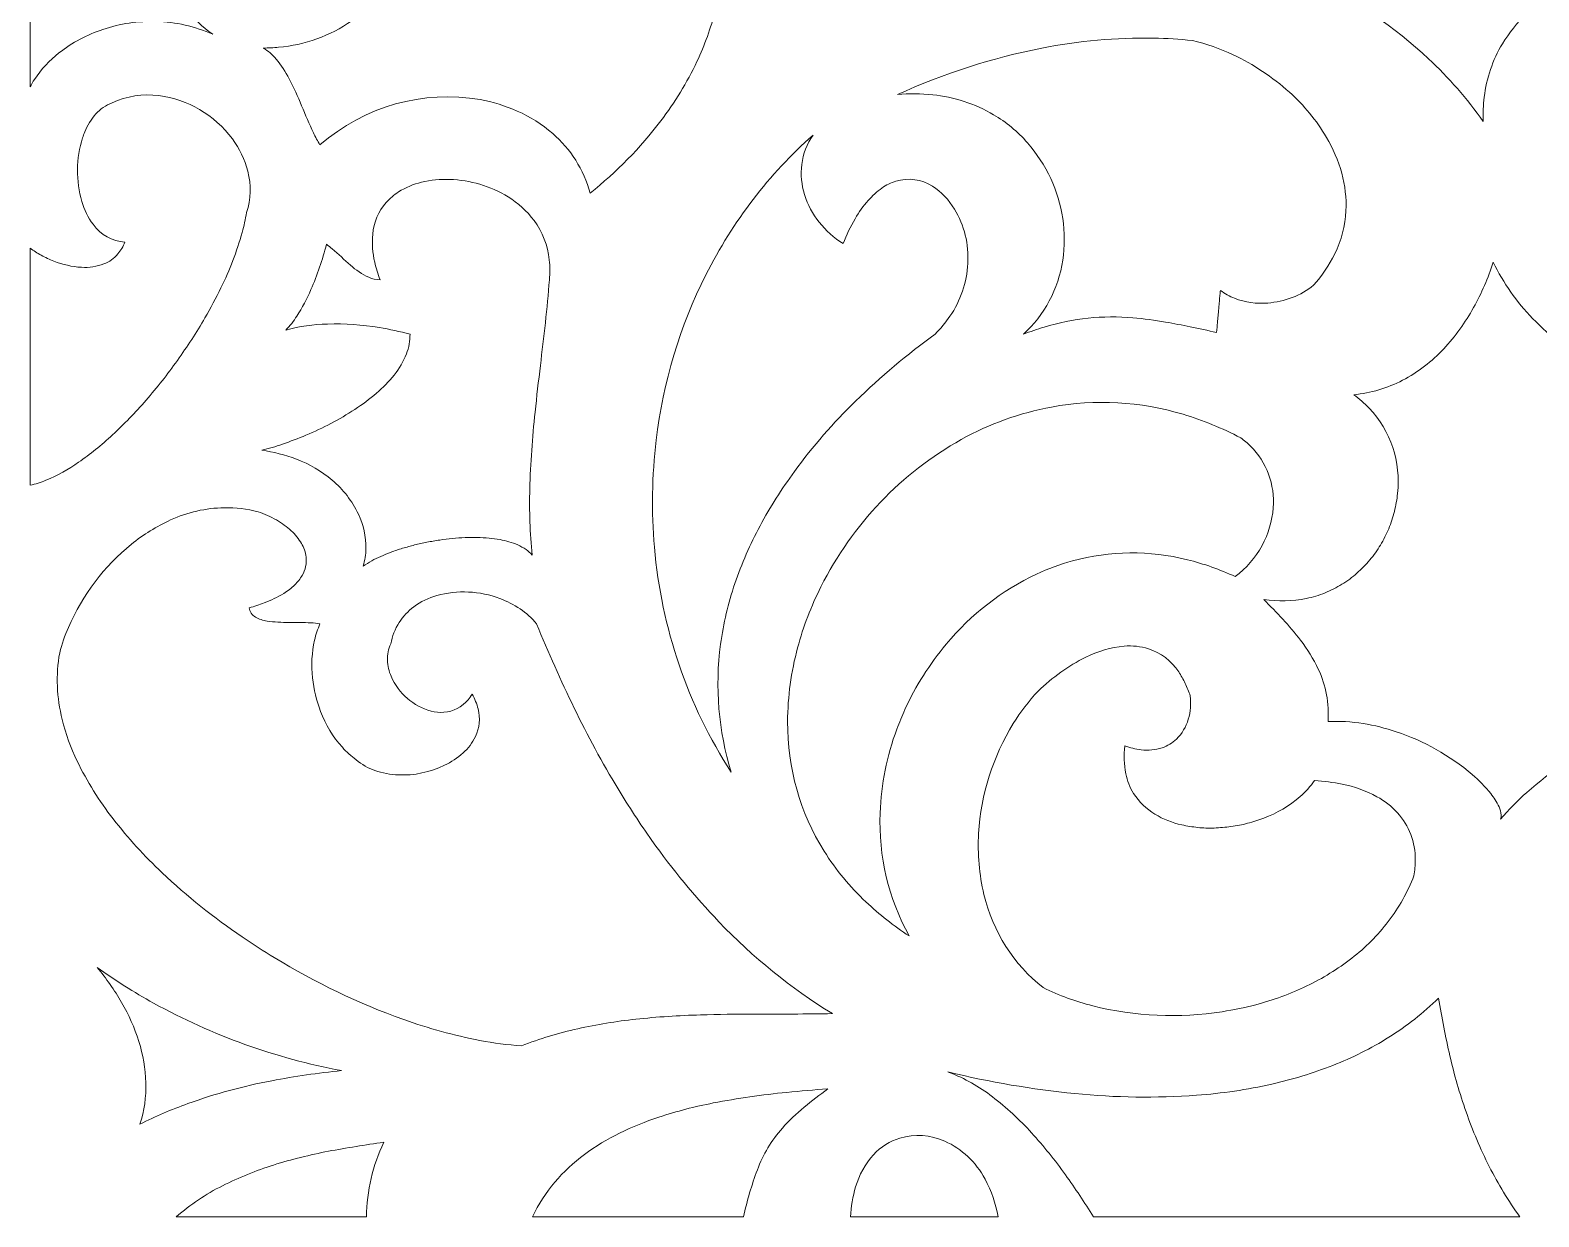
# Model space of a CAD drawing. Header units: millimetres. Extents: x -1200 to 1200, y -590 to 590.
# Drawn here: x -1200 to -485, y -590 to -28 of the extents above; entities that cross this region are included whole.
import ezdxf

# ---------------------------------------------------------------- set-up
doc = ezdxf.new("R2010")
doc.units = ezdxf.units.MM
doc.header["$MEASUREMENT"] = 0
doc.layers.add('Layer 1', color=7, linetype='Continuous')

msp = doc.modelspace()

# ---------------------------------------------------------------- linework, layer by layer
at = {"layer": 'Layer 1', "color": 250, "lineweight": 20}
for points, knots in [([(-1165.5601, -27.6022), (-1173.0374, -30.0983), (-1180.0798, -33.8652), (-1186.4046, -38.7525), (-1190.9143, -42.2379), (-1194.8399, -46.4953), (-1198.0154, -51.3462), (-1198.7527, -52.4731), (-1199.432, -53.641), (-1200.05, -54.8448), (-1200.05, -54.8448), (-1200.05, -16.7783), (-1200.05, -16.7783), (-1193.3084, -9.9738), (-1187.955, -1.7873), (-1184.3227, 7.274), (-1182.5306, 11.7447), (-1181.1211, 16.3761), (-1180.1119, 21.1113), (-1177.7636, 32.1309), (-1177.9191, 43.5843), (-1180.5676, 54.5281), (-1183.6431, 67.2326), (-1190.4655, 78.5905), (-1200.05, 86.9533), (-1200.05, 86.9533), (-1200.05, 150.7162), (-1200.05, 150.7162), (-1194.8068, 151.5954), (-1189.5041, 152.0127), (-1184.1951, 151.9644), (-1174.6345, 151.8774), (-1165.1154, 150.665), (-1155.8104, 148.3497), (-1140.4759, 144.5342), (-1125.7471, 138.4117), (-1112.0704, 130.1686), (-1109.1935, 129.2044), (-1106.4126, 127.949), (-1103.7654, 126.4199), (-1101.1224, 124.8929), (-1098.5672, 123.2031), (-1096.113, 121.3592), (-1095.1155, 120.6095), (-1094.1387, 119.8297), (-1093.184, 119.0205), (-1086.0719, 112.9921), (-1079.7477, 106.0033), (-1074.3708, 98.232), (-1072.2604, 95.181), (-1070.2567, 92.0499), (-1068.3633, 88.8445), (-1064.6641, 82.5802), (-1061.5909, 75.9308), (-1059.1914, 68.9998), (-1058.0617, 65.7358), (-1057.1146, 62.4055), (-1056.3543, 59.025), (-1055.2131, 53.9497), (-1054.6804, 48.745), (-1054.7684, 43.5301), (-1054.8357, 39.5245), (-1055.5232, 35.5588), (-1056.8039, 31.7869), (-1058.627, 26.4164), (-1061.8945, 21.7248), (-1066.2089, 18.2795), (-1068.8435, 16.1757), (-1071.7662, 14.508), (-1074.8781, 13.3327), (-1077.9784, 12.1618), (-1081.1743, 11.2957), (-1084.4261, 10.745), (-1087.2158, 11.7741), (-1089.8708, 13.1684), (-1092.3303, 14.8955), (-1096.7591, 18.0061), (-1100.6952, 21.8297), (-1103.997, 26.2283), (-1107.2866, 30.6113), (-1110.1443, 35.3343), (-1112.5274, 40.326), (-1116.2092, 37.9128), (-1119.5477, 34.9594), (-1122.4402, 31.5558), (-1128.5693, 24.3436), (-1132.0765, 15.0701), (-1132.3308, 5.3934), (-1132.5404, -2.5748), (-1130.37, -10.4161), (-1126.1253, -17.0145), (-1122.8053, -22.1761), (-1118.5215, -26.5736), (-1113.5373, -29.9356), (-1122.0298, -26.1646), (-1131.1197, -24.0983), (-1140.3324, -23.8459), (-1148.8805, -23.6116), (-1157.4085, -24.881), (-1165.5601, -27.6022)], [0, 0, 0, 0, 0.03030303, 0.03030303, 0.03030303, 0.06060606, 0.06060606, 0.06060606, 0.09090909, 0.09090909, 0.09090909, 0.12121212, 0.12121212, 0.12121212, 0.15151515, 0.15151515, 0.15151515, 0.18181818, 0.18181818, 0.18181818, 0.21212121, 0.21212121, 0.21212121, 0.24242424, 0.24242424, 0.24242424, 0.27272727, 0.27272727, 0.27272727, 0.3030303, 0.3030303, 0.3030303, 0.33333333, 0.33333333, 0.33333333, 0.36363636, 0.36363636, 0.36363636, 0.39393939, 0.39393939, 0.39393939, 0.42424242, 0.42424242, 0.42424242, 0.45454545, 0.45454545, 0.45454545, 0.48484848, 0.48484848, 0.48484848, 0.51515152, 0.51515152, 0.51515152, 0.54545455, 0.54545455, 0.54545455, 0.57575758, 0.57575758, 0.57575758, 0.60606061, 0.60606061, 0.60606061, 0.63636364, 0.63636364, 0.63636364, 0.66666667, 0.66666667, 0.66666667, 0.6969697, 0.6969697, 0.6969697, 0.72727273, 0.72727273, 0.72727273, 0.75757576, 0.75757576, 0.75757576, 0.78787879, 0.78787879, 0.78787879, 0.81818182, 0.81818182, 0.81818182, 0.84848485, 0.84848485, 0.84848485, 0.87878788, 0.87878788, 0.87878788, 0.90909091, 0.90909091, 0.90909091, 0.93939394, 0.93939394, 0.93939394, 0.96969697, 0.96969697, 0.96969697, 1, 1, 1, 1]), ([(-642.3879, 13.8121), (-660.0002, 17.9486), (-678.0092, 19.9405), (-696.053, 19.7469), (-687.3444, 27.0443), (-678.824, 34.5881), (-670.5016, 42.3694), (-656.7393, 55.2361), (-643.6491, 68.8819), (-631.291, 83.2438), (-621.5565, 94.5562), (-612.4112, 106.4182), (-603.8972, 118.775), (-600.5728, 125.4833), (-594.6701, 130.3517), (-587.6924, 132.1468), (-583.6385, 133.1891), (-579.4454, 133.4838), (-575.2961, 133.0184), (-570.8936, 132.5246), (-566.5772, 131.3971), (-562.4655, 129.6673), (-558.3501, 127.936), (-554.5052, 125.5661), (-551.0557, 122.6354), (-548.6697, 120.6083), (-546.5981, 118.2036), (-544.9133, 115.5059), (-543.6812, 113.5332), (-542.8946, 111.2903), (-542.6127, 108.9476), (-542.2407, 105.8551), (-543.0293, 102.7343), (-544.8101, 100.245), (-546.4489, 97.9548), (-548.4858, 96.0148), (-550.8132, 94.5269), (-552.8567, 93.2204), (-554.9965, 92.0894), (-557.2122, 91.1443), (-548.3002, 87.7624), (-538.7659, 86.5812), (-529.3526, 87.6945), (-528.1495, 87.8367), (-526.9522, 88.0304), (-525.7642, 88.2751), (-522.2512, 88.9984), (-518.8334, 90.167), (-515.5866, 91.7548), (-509.5705, 94.6974), (-504.7277, 99.7828), (-501.9174, 106.1128), (-499.8091, 100.1284), (-497.4206, 94.2571), (-494.7609, 88.5218), (-492.1782, 82.9534), (-489.2882, 77.5485), (-486.1061, 72.3361), (-481.9061, 65.4568), (-477.1281, 58.987), (-471.8312, 53.0069), (-465.6991, 46.0838), (-458.7074, 40.0615), (-451.0484, 35.1063), (-442.0077, 29.2572), (-432.0489, 25.1464), (-421.6428, 22.9696), (-415.2192, 21.6259), (-408.685, 20.9477), (-402.1362, 20.9451), (-411.6648, 18.579), (-421.123, 15.9056), (-430.4961, 12.929), (-440.4743, 9.7604), (-450.2385, 5.883), (-459.7194, 1.3242), (-465.6139, -1.51), (-471.3197, -4.7628), (-476.7964, -8.4109), (-481.9946, -11.8735), (-486.8807, -15.8325), (-491.3917, -20.2369), (-495.7047, -24.4487), (-499.4894, -29.226), (-502.6509, -34.4503), (-507.2763, -42.094), (-510.2269, -50.732), (-511.2837, -59.7284), (-511.7315, -63.5404), (-511.8866, -67.385), (-511.7471, -71.2234), (-519.3973, -60.4084), (-528.0875, -50.4515), (-537.6771, -41.5154), (-553.9049, -26.3938), (-572.1384, -13.8349), (-591.7961, -4.2412), (-607.9974, 3.6655), (-624.9606, 9.719), (-642.3879, 13.8121)], [0, 0, 0, 0, 0.03030303, 0.03030303, 0.03030303, 0.06060606, 0.06060606, 0.06060606, 0.09090909, 0.09090909, 0.09090909, 0.12121212, 0.12121212, 0.12121212, 0.15151515, 0.15151515, 0.15151515, 0.18181818, 0.18181818, 0.18181818, 0.21212121, 0.21212121, 0.21212121, 0.24242424, 0.24242424, 0.24242424, 0.27272727, 0.27272727, 0.27272727, 0.3030303, 0.3030303, 0.3030303, 0.33333333, 0.33333333, 0.33333333, 0.36363636, 0.36363636, 0.36363636, 0.39393939, 0.39393939, 0.39393939, 0.42424242, 0.42424242, 0.42424242, 0.45454545, 0.45454545, 0.45454545, 0.48484848, 0.48484848, 0.48484848, 0.51515152, 0.51515152, 0.51515152, 0.54545455, 0.54545455, 0.54545455, 0.57575758, 0.57575758, 0.57575758, 0.60606061, 0.60606061, 0.60606061, 0.63636364, 0.63636364, 0.63636364, 0.66666667, 0.66666667, 0.66666667, 0.6969697, 0.6969697, 0.6969697, 0.72727273, 0.72727273, 0.72727273, 0.75757576, 0.75757576, 0.75757576, 0.78787879, 0.78787879, 0.78787879, 0.81818182, 0.81818182, 0.81818182, 0.84848485, 0.84848485, 0.84848485, 0.87878788, 0.87878788, 0.87878788, 0.90909091, 0.90909091, 0.90909091, 0.93939394, 0.93939394, 0.93939394, 0.96969697, 0.96969697, 0.96969697, 1, 1, 1, 1]), ([(-986.9216, -60.8865), (-1013.9439, -56.1545), (-1041.6129, -63.9556), (-1062.7677, -82.2903), (-1063.9013, -80.4799), (-1064.9274, -78.5976), (-1065.8404, -76.6538), (-1067.8329, -72.413), (-1069.7044, -68.1105), (-1071.4525, -63.7517), (-1073.2018, -59.3911), (-1075.169, -55.1306), (-1077.3459, -50.9894), (-1079.0857, -47.6794), (-1081.1472, -44.568), (-1083.4967, -41.7065), (-1085.2428, -39.5794), (-1087.3345, -37.7956), (-1089.6732, -36.4397), (-1087.2325, -36.4255), (-1084.7932, -36.312), (-1082.3609, -36.0994), (-1070.0041, -35.0186), (-1058.0919, -30.7088), (-1047.7133, -23.5609), (-1044.8269, -21.573), (-1042.0612, -19.3966), (-1039.4328, -17.0448), (-1035.364, -13.4044), (-1031.5581, -9.4484), (-1028.0483, -5.2111), (-1024.5416, -0.9775), (-1021.2178, 3.4212), (-1018.0875, 7.9708), (-1012.0206, 5.7935), (-1005.7577, 4.273), (-999.3981, 3.4335), (-996.0105, 2.9863), (-992.6034, 2.7195), (-989.1903, 2.634), (-983.3043, 2.4867), (-977.4263, 3.2126), (-971.7323, 4.7902), (-968.1128, 5.7931), (-964.679, 7.4339), (-961.5784, 9.6424), (-956.4463, 13.3153), (-952.7178, 18.7945), (-951.0665, 25.0955), (-956.8627, 24.5793), (-962.6858, 25.6167), (-967.9991, 28.111), (-975.0055, 31.3994), (-980.6345, 37.2548), (-983.8486, 44.5922), (-987.2752, 52.4129), (-986.7837, 61.5081), (-982.5432, 68.8726), (-980.7494, 72.1926), (-978.4899, 75.2073), (-975.8408, 77.8162), (-971.5286, 82.0627), (-966.4207, 85.3073), (-960.8434, 87.3438), (-955.9409, 89.1338), (-950.8398, 90.2452), (-945.6656, 90.651), (-934.5484, 91.5235), (-923.4141, 89.3099), (-913.3619, 84.2319), (-909.7658, 82.4151), (-906.3994, 80.1339), (-903.3387, 77.44), (-897.579, 71.8805), (-892.3881, 65.7025), (-887.8489, 59.0047), (-877.0893, 43.1307), (-871.6031, 23.9731), (-872.2263, 4.4781), (-872.476, -3.3095), (-873.5678, -11.04), (-875.4811, -18.5669), (-877.6093, -26.9379), (-880.5363, -35.0588), (-884.2183, -42.8082), (-888.9603, -52.7887), (-894.6864, -62.2129), (-901.3036, -70.9287), (-911.0567, -83.7754), (-922.3177, -95.2607), (-934.8203, -105.1152), (-937.8676, -94.044), (-944.0499, -84.209), (-952.5382, -76.9358), (-957.6242, -72.5773), (-963.2686, -68.9933), (-969.3022, -66.2919), (-974.9514, -63.7624), (-980.8667, -61.9475), (-986.9216, -60.8865)], [0, 0, 0, 0, 0.03030303, 0.03030303, 0.03030303, 0.06060606, 0.06060606, 0.06060606, 0.09090909, 0.09090909, 0.09090909, 0.12121212, 0.12121212, 0.12121212, 0.15151515, 0.15151515, 0.15151515, 0.18181818, 0.18181818, 0.18181818, 0.21212121, 0.21212121, 0.21212121, 0.24242424, 0.24242424, 0.24242424, 0.27272727, 0.27272727, 0.27272727, 0.3030303, 0.3030303, 0.3030303, 0.33333333, 0.33333333, 0.33333333, 0.36363636, 0.36363636, 0.36363636, 0.39393939, 0.39393939, 0.39393939, 0.42424242, 0.42424242, 0.42424242, 0.45454545, 0.45454545, 0.45454545, 0.48484848, 0.48484848, 0.48484848, 0.51515152, 0.51515152, 0.51515152, 0.54545455, 0.54545455, 0.54545455, 0.57575758, 0.57575758, 0.57575758, 0.60606061, 0.60606061, 0.60606061, 0.63636364, 0.63636364, 0.63636364, 0.66666667, 0.66666667, 0.66666667, 0.6969697, 0.6969697, 0.6969697, 0.72727273, 0.72727273, 0.72727273, 0.75757576, 0.75757576, 0.75757576, 0.78787879, 0.78787879, 0.78787879, 0.81818182, 0.81818182, 0.81818182, 0.84848485, 0.84848485, 0.84848485, 0.87878788, 0.87878788, 0.87878788, 0.90909091, 0.90909091, 0.90909091, 0.93939394, 0.93939394, 0.93939394, 0.96969697, 0.96969697, 0.96969697, 1, 1, 1, 1]), ([(-585.9971, -78.7432), (-582.8565, -84.0267), (-580.4255, -89.7412), (-578.7714, -95.7268), (-577.1751, -101.5025), (-576.5039, -107.516), (-576.7843, -113.5242), (-577.1163, -120.6331), (-578.9094, -127.5782), (-582.0401, -133.8854), (-584.7305, -139.305), (-588.1057, -144.3135), (-592.0743, -148.777), (-595.1334, -151.2711), (-598.55, -153.2338), (-602.1969, -154.5926), (-605.9495, -155.9907), (-609.857, -156.8717), (-613.824, -157.2141), (-619.1437, -157.6737), (-624.4925, -156.9121), (-629.5061, -154.9826), (-631.9056, -154.0591), (-634.1795, -152.8093), (-636.2714, -151.2643), (-636.2714, -151.2643), (-636.2991, -151.575), (-636.2991, -151.575), (-636.2991, -151.575), (-636.3267, -151.8858), (-636.3267, -151.8858), (-636.3267, -151.8858), (-636.382, -152.5071), (-636.382, -152.5071), (-636.382, -152.5071), (-636.4925, -153.75), (-636.4925, -153.75), (-636.4925, -153.75), (-636.6031, -154.9926), (-636.6031, -154.9926), (-636.6031, -154.9926), (-636.6589, -155.614), (-636.6589, -155.614), (-636.6589, -155.614), (-636.7137, -156.2354), (-636.7137, -156.2354), (-636.7137, -156.2354), (-636.8236, -157.4781), (-636.8236, -157.4781), (-636.8236, -157.4781), (-636.8796, -158.0994), (-636.8796, -158.0994), (-636.8796, -158.0994), (-636.9343, -158.7208), (-636.9343, -158.7208), (-636.9343, -158.7208), (-637.0443, -159.9634), (-637.0443, -159.9634), (-637.0443, -159.9634), (-637.0581, -160.1186), (-637.0581, -160.1186), (-637.0581, -160.1186), (-637.0652, -160.1962), (-637.0652, -160.1962), (-637.0652, -160.1962), (-637.0821, -160.3905), (-637.0821, -160.3905), (-637.0821, -160.3905), (-637.0996, -160.5846), (-637.0996, -160.5846), (-637.0996, -160.5846), (-637.1134, -160.74), (-637.1134, -160.74), (-637.1134, -160.74), (-637.1271, -160.8952), (-637.1271, -160.8952), (-637.1271, -160.8952), (-637.141, -161.0504), (-637.141, -161.0504), (-637.141, -161.0504), (-637.1549, -161.2059), (-637.1549, -161.2059), (-637.1549, -161.2059), (-637.5965, -166.1752), (-637.5965, -166.1752), (-637.5965, -166.1752), (-637.6518, -166.7962), (-637.6518, -166.7962), (-637.6518, -166.7962), (-637.7071, -167.4172), (-637.7071, -167.4172), (-637.7071, -167.4172), (-637.8176, -168.6593), (-637.8176, -168.6593), (-637.8176, -168.6593), (-638.0394, -171.1428), (-638.0394, -171.1428), (-642.202, -170.2344), (-646.3682, -169.3445), (-650.538, -168.4733), (-654.4123, -167.6638), (-658.2998, -166.9243), (-662.1984, -166.2554), (-667.3402, -165.3733), (-672.5124, -164.6971), (-677.703, -164.2285), (-691.8379, -162.9528), (-706.08, -164.4298), (-719.7071, -168.5865), (-723.0341, -169.6011), (-726.3287, -170.7311), (-729.5851, -171.9741), (-719.6226, -163.0022), (-712.9963, -150.5917), (-710.8977, -136.9617), (-708.9811, -123.7467), (-710.9716, -110.2224), (-716.6008, -98.2416), (-719.5008, -92.0683), (-723.2263, -86.3629), (-727.662, -81.3029), (-732.3048, -76.0063), (-737.7179, -71.5188), (-743.6966, -68.0111), (-752.5876, -62.7945), (-762.4114, -59.5723), (-772.5418, -58.5515), (-778.076, -57.9937), (-783.6476, -57.9655), (-789.1867, -58.4675), (-767.2658, -48.5109), (-744.3712, -41.143), (-720.9114, -36.4941), (-703.408, -33.0255), (-685.6191, -31.4354), (-667.8112, -31.7464), (-661.7094, -31.8531), (-655.6152, -32.2257), (-649.5428, -32.8633), (-642.9106, -34.4461), (-636.444, -36.7137), (-630.2341, -39.6333), (-620.5833, -44.1711), (-611.599, -50.1357), (-603.5482, -57.3489), (-596.6919, -63.492), (-590.7738, -70.7064), (-585.9971, -78.7432)], [0, 0, 0, 0, 0.02040816, 0.02040816, 0.02040816, 0.04081633, 0.04081633, 0.04081633, 0.06122449, 0.06122449, 0.06122449, 0.08163265, 0.08163265, 0.08163265, 0.10204082, 0.10204082, 0.10204082, 0.12244898, 0.12244898, 0.12244898, 0.14285714, 0.14285714, 0.14285714, 0.16326531, 0.16326531, 0.16326531, 0.18367347, 0.18367347, 0.18367347, 0.20408163, 0.20408163, 0.20408163, 0.2244898, 0.2244898, 0.2244898, 0.24489796, 0.24489796, 0.24489796, 0.26530612, 0.26530612, 0.26530612, 0.28571429, 0.28571429, 0.28571429, 0.30612245, 0.30612245, 0.30612245, 0.32653061, 0.32653061, 0.32653061, 0.34693878, 0.34693878, 0.34693878, 0.36734694, 0.36734694, 0.36734694, 0.3877551, 0.3877551, 0.3877551, 0.40816327, 0.40816327, 0.40816327, 0.42857143, 0.42857143, 0.42857143, 0.44897959, 0.44897959, 0.44897959, 0.46938776, 0.46938776, 0.46938776, 0.48979592, 0.48979592, 0.48979592, 0.51020408, 0.51020408, 0.51020408, 0.53061224, 0.53061224, 0.53061224, 0.55102041, 0.55102041, 0.55102041, 0.57142857, 0.57142857, 0.57142857, 0.59183673, 0.59183673, 0.59183673, 0.6122449, 0.6122449, 0.6122449, 0.63265306, 0.63265306, 0.63265306, 0.65306122, 0.65306122, 0.65306122, 0.67346939, 0.67346939, 0.67346939, 0.69387755, 0.69387755, 0.69387755, 0.71428571, 0.71428571, 0.71428571, 0.73469388, 0.73469388, 0.73469388, 0.75510204, 0.75510204, 0.75510204, 0.7755102, 0.7755102, 0.7755102, 0.79591837, 0.79591837, 0.79591837, 0.81632653, 0.81632653, 0.81632653, 0.83673469, 0.83673469, 0.83673469, 0.85714286, 0.85714286, 0.85714286, 0.87755102, 0.87755102, 0.87755102, 0.89795918, 0.89795918, 0.89795918, 0.91836735, 0.91836735, 0.91836735, 0.93877551, 0.93877551, 0.93877551, 0.95918367, 0.95918367, 0.95918367, 0.97959184, 0.97959184, 0.97959184, 1, 1, 1, 1]), ([(-1109.6888, -149.9931), (-1112.0924, -154.8108), (-1114.6216, -159.5576), (-1117.2739, -164.2284), (-1119.2474, -167.7041), (-1121.3328, -171.1077), (-1123.5268, -174.4334), (-1125.7458, -177.7974), (-1128.0117, -181.1265), (-1130.3237, -184.4201), (-1132.6378, -187.7166), (-1135.0538, -190.9319), (-1137.5682, -194.0614), (-1140.0562, -197.1576), (-1142.5882, -200.2142), (-1145.1635, -203.2303), (-1147.6844, -206.1827), (-1150.3023, -209.0407), (-1153.0135, -211.7996), (-1155.635, -214.4677), (-1158.3049, -217.0825), (-1161.0217, -219.6426), (-1163.6182, -222.0895), (-1166.3102, -224.4212), (-1169.0908, -226.632), (-1171.7128, -228.7169), (-1174.3917, -230.7206), (-1177.1248, -232.6408), (-1181.9784, -236.0512), (-1187.1623, -238.9063), (-1192.5901, -241.1592), (-1195.0097, -242.1633), (-1197.5049, -242.9507), (-1200.05, -243.5133), (-1200.05, -243.5133), (-1200.05, -131.2136), (-1200.05, -131.2136), (-1198.3992, -132.4691), (-1196.6604, -133.5917), (-1194.8493, -134.5715), (-1192.8952, -135.6283), (-1190.8834, -136.5632), (-1188.8252, -137.371), (-1184.6187, -139.0218), (-1180.2016, -140.0056), (-1175.7208, -140.2892), (-1172.1151, -140.5174), (-1168.5018, -139.9665), (-1165.1055, -138.6699), (-1162.5771, -137.7048), (-1160.3166, -136.0885), (-1158.532, -133.9689), (-1157.13, -132.3043), (-1155.9961, -130.4084), (-1155.1765, -128.3574), (-1161.1448, -128.0383), (-1166.6686, -124.956), (-1170.2764, -119.9366), (-1172.6114, -116.6877), (-1174.394, -113.0385), (-1175.5469, -109.1486), (-1178.4656, -99.3031), (-1178.3453, -88.7426), (-1175.2065, -78.9726), (-1174.9036, -78.0308), (-1174.5655, -77.1021), (-1174.193, -76.1884), (-1172.9131, -73.0532), (-1171.1331, -70.1731), (-1168.9291, -67.6717), (-1166.8183, -65.2759), (-1164.1894, -63.4554), (-1161.2652, -62.3632), (-1154.3117, -59.1878), (-1146.6877, -58.0113), (-1139.1618, -58.9501), (-1125.3981, -60.6661), (-1112.8529, -68.0598), (-1104.2558, -79.5132), (-1100.866, -84.0296), (-1098.3813, -89.2212), (-1096.9492, -94.778), (-1095.2868, -101.2283), (-1095.4963, -108.0515), (-1097.5493, -114.3759), (-1098.0825, -117.5436), (-1098.7782, -120.6782), (-1099.6335, -123.7666), (-1102.146, -132.8411), (-1105.5142, -141.6258), (-1109.6888, -149.9931)], [0, 0, 0, 0, 0.03333333, 0.03333333, 0.03333333, 0.06666667, 0.06666667, 0.06666667, 0.1, 0.1, 0.1, 0.13333333, 0.13333333, 0.13333333, 0.16666667, 0.16666667, 0.16666667, 0.2, 0.2, 0.2, 0.23333333, 0.23333333, 0.23333333, 0.26666667, 0.26666667, 0.26666667, 0.3, 0.3, 0.3, 0.33333333, 0.33333333, 0.33333333, 0.36666667, 0.36666667, 0.36666667, 0.4, 0.4, 0.4, 0.43333333, 0.43333333, 0.43333333, 0.46666667, 0.46666667, 0.46666667, 0.5, 0.5, 0.5, 0.53333333, 0.53333333, 0.53333333, 0.56666667, 0.56666667, 0.56666667, 0.6, 0.6, 0.6, 0.63333333, 0.63333333, 0.63333333, 0.66666667, 0.66666667, 0.66666667, 0.7, 0.7, 0.7, 0.73333333, 0.73333333, 0.73333333, 0.76666667, 0.76666667, 0.76666667, 0.8, 0.8, 0.8, 0.83333333, 0.83333333, 0.83333333, 0.86666667, 0.86666667, 0.86666667, 0.9, 0.9, 0.9, 0.93333333, 0.93333333, 0.93333333, 0.96666667, 0.96666667, 0.96666667, 1, 1, 1, 1]), ([(-809.0242, -203.6492), (-819.5647, -213.914), (-829.2757, -225.0824), (-838.0598, -237.0424), (-844.0513, -245.2003), (-849.4811, -253.7975), (-854.3095, -262.7708), (-859.0117, -271.5101), (-862.9981, -280.654), (-866.2266, -290.1065), (-869.4039, -299.4083), (-871.6766, -309.0241), (-873.01, -318.8095), (-875.748, -339.1361), (-874.0249, -359.845), (-867.9685, -379.3585), (-888.5508, -347.754), (-901.0788, -311.0871), (-904.3469, -272.9135), (-905.7914, -256.0345), (-905.5123, -239.0372), (-903.5158, -222.2207), (-900.2605, -194.7983), (-892.2778, -168.2235), (-879.9685, -143.8196), (-867.2256, -118.555), (-849.9879, -96.0974), (-829.2074, -77.6799), (-832.0803, -81.7614), (-833.9214, -86.5425), (-834.5584, -91.5793), (-835.142, -96.3866), (-834.6845, -101.2688), (-833.2191, -105.8628), (-831.7018, -110.6208), (-829.3637, -115.0411), (-826.3206, -118.9032), (-823.128, -122.9551), (-819.2969, -126.3951), (-814.9936, -129.0737), (-813.3624, -125.0104), (-811.4582, -121.0741), (-809.296, -117.2961), (-807.516, -114.1852), (-805.4382, -111.2737), (-803.0965, -108.6079), (-801.1531, -106.3954), (-798.9679, -104.4322), (-796.5872, -102.7601), (-794.5479, -101.3274), (-792.3129, -100.2292), (-789.9604, -99.5036), (-784.1185, -97.7009), (-777.8209, -98.5838), (-772.6274, -101.9297), (-768.4196, -104.6413), (-764.854, -108.3313), (-762.2045, -112.7147), (-757.575, -120.3735), (-755.3628, -129.3841), (-755.8838, -138.4475), (-756.4021, -147.4677), (-759.3409, -156.1523), (-764.3537, -163.4851), (-766.4239, -166.5132), (-768.7594, -169.3304), (-771.3288, -171.8991), (-784.5987, -181.5199), (-797.1952, -192.1296), (-809.0242, -203.6492)], [0, 0, 0, 0, 0.04347826, 0.04347826, 0.04347826, 0.08695652, 0.08695652, 0.08695652, 0.13043478, 0.13043478, 0.13043478, 0.17391304, 0.17391304, 0.17391304, 0.2173913, 0.2173913, 0.2173913, 0.26086957, 0.26086957, 0.26086957, 0.30434783, 0.30434783, 0.30434783, 0.34782609, 0.34782609, 0.34782609, 0.39130435, 0.39130435, 0.39130435, 0.43478261, 0.43478261, 0.43478261, 0.47826087, 0.47826087, 0.47826087, 0.52173913, 0.52173913, 0.52173913, 0.56521739, 0.56521739, 0.56521739, 0.60869565, 0.60869565, 0.60869565, 0.65217391, 0.65217391, 0.65217391, 0.69565217, 0.69565217, 0.69565217, 0.73913043, 0.73913043, 0.73913043, 0.7826087, 0.7826087, 0.7826087, 0.82608696, 0.82608696, 0.82608696, 0.86956522, 0.86956522, 0.86956522, 0.91304348, 0.91304348, 0.91304348, 0.95652174, 0.95652174, 0.95652174, 1, 1, 1, 1]), ([(-958.3699, -186.7854), (-959.2502, -194.1536), (-960.0885, -201.5273), (-960.8847, -208.9059), (-962.1862, -220.9659), (-963.0201, -233.0777), (-963.3842, -245.2094), (-963.6985, -255.6823), (-963.3141, -266.1669), (-962.2335, -276.5831), (-963.0972, -275.5714), (-964.086, -274.6859), (-965.1728, -273.9512), (-967.6657, -272.2658), (-970.4033, -271.0197), (-973.2768, -270.2628), (-974.6673, -269.8966), (-976.0668, -269.5696), (-977.4739, -269.2824), (-979.1888, -268.9322), (-980.9229, -268.6936), (-982.6656, -268.568), (-984.5146, -268.4347), (-986.3652, -268.3291), (-988.217, -268.2514), (-990.1549, -268.1698), (-992.0955, -268.189), (-994.0316, -268.3089), (-996.0262, -268.4325), (-998.0202, -268.5687), (-1000.0133, -268.7176), (-1002.0398, -268.8691), (-1004.0592, -269.1148), (-1006.0652, -269.454), (-1008.0748, -269.7937), (-1010.0834, -270.1407), (-1012.0908, -270.4948), (-1014.0758, -270.8448), (-1016.0455, -271.2859), (-1017.9941, -271.8167), (-1019.8912, -272.3333), (-1021.786, -272.8598), (-1023.6783, -273.396), (-1025.494, -273.9107), (-1027.2856, -274.5161), (-1029.0469, -275.2099), (-1030.7068, -275.864), (-1032.3591, -276.5391), (-1034.0037, -277.235), (-1036.9082, -278.4641), (-1039.6869, -280.0022), (-1042.2954, -281.825), (-1041.4935, -279.1365), (-1041.065, -276.339), (-1041.0241, -273.5213), (-1040.9431, -267.865), (-1042.1623, -262.2696), (-1044.5775, -257.2176), (-1047.5666, -250.9659), (-1051.7991, -245.4629), (-1056.9853, -241.0878), (-1062.062, -236.8045), (-1067.7815, -233.4395), (-1073.9059, -231.1334), (-1079.2329, -229.1274), (-1084.7481, -227.7225), (-1090.3565, -226.9435), (-1087.0523, -226.1406), (-1083.7841, -225.1803), (-1080.5626, -224.0655), (-1076.8009, -222.7636), (-1073.0771, -221.3422), (-1069.3971, -219.803), (-1061.3707, -216.4463), (-1053.6332, -212.3652), (-1046.2732, -207.6065), (-1042.6832, -205.2854), (-1039.2431, -202.7151), (-1035.9768, -199.9132), (-1032.9539, -197.3202), (-1030.1602, -194.4427), (-1027.6313, -191.3173), (-1025.2015, -188.314), (-1023.2374, -184.9237), (-1021.8132, -181.2739), (-1020.6535, -178.3019), (-1020.0767, -175.1122), (-1020.1181, -171.8991), (-1024.9227, -170.6872), (-1029.7706, -169.6725), (-1034.65, -168.8578), (-1042.7676, -167.5023), (-1050.987, -166.932), (-1059.2032, -167.1544), (-1065.8852, -167.3352), (-1072.5296, -168.2877), (-1079.0145, -169.9946), (-1077.0103, -168.0158), (-1075.2312, -165.7974), (-1073.7134, -163.3854), (-1071.2044, -159.3975), (-1068.9819, -155.2168), (-1067.0652, -150.8795), (-1064.0086, -143.9616), (-1061.5503, -136.766), (-1059.7213, -129.3826), (-1058.7586, -130.0792), (-1057.8272, -130.8222), (-1056.9298, -131.6091), (-1054.0595, -134.1266), (-1051.2096, -136.6697), (-1048.3804, -139.2383), (-1045.7673, -141.611), (-1042.8321, -143.5607), (-1039.6731, -145.0211), (-1037.99, -145.7991), (-1036.1716, -146.2016), (-1034.3335, -146.2027), (-1035.3426, -143.4981), (-1036.1791, -140.7258), (-1036.8372, -137.9038), (-1037.85, -133.5605), (-1038.1646, -129.0706), (-1037.7687, -124.6178), (-1037.2718, -119.0277), (-1035.0422, -113.7692), (-1031.4234, -109.6477), (-1029.6882, -107.6715), (-1027.6979, -105.9635), (-1025.5099, -104.5731), (-1022.1593, -102.4436), (-1018.5052, -100.8987), (-1014.6866, -99.9969), (-1010.2817, -98.9564), (-1005.7708, -98.5061), (-1001.2588, -98.6561), (-991.5671, -98.9782), (-982.1045, -101.8087), (-973.6971, -106.8983), (-968.9449, -109.7754), (-964.7663, -113.5912), (-961.3877, -118.1382), (-957.3815, -123.5295), (-954.8753, -129.983), (-954.1436, -136.7864), (-953.8079, -139.9148), (-953.7977, -143.0719), (-954.1134, -146.2027), (-954.6278, -152.987), (-955.2642, -159.7603), (-956.0223, -166.5192), (-956.7808, -173.2777), (-957.5634, -180.0331), (-958.3699, -186.7854)], [0, 0, 0, 0, 0.01960784, 0.01960784, 0.01960784, 0.03921569, 0.03921569, 0.03921569, 0.05882353, 0.05882353, 0.05882353, 0.07843137, 0.07843137, 0.07843137, 0.09803922, 0.09803922, 0.09803922, 0.11764706, 0.11764706, 0.11764706, 0.1372549, 0.1372549, 0.1372549, 0.15686275, 0.15686275, 0.15686275, 0.17647059, 0.17647059, 0.17647059, 0.19607843, 0.19607843, 0.19607843, 0.21568627, 0.21568627, 0.21568627, 0.23529412, 0.23529412, 0.23529412, 0.25490196, 0.25490196, 0.25490196, 0.2745098, 0.2745098, 0.2745098, 0.29411765, 0.29411765, 0.29411765, 0.31372549, 0.31372549, 0.31372549, 0.33333333, 0.33333333, 0.33333333, 0.35294118, 0.35294118, 0.35294118, 0.37254902, 0.37254902, 0.37254902, 0.39215686, 0.39215686, 0.39215686, 0.41176471, 0.41176471, 0.41176471, 0.43137255, 0.43137255, 0.43137255, 0.45098039, 0.45098039, 0.45098039, 0.47058824, 0.47058824, 0.47058824, 0.49019608, 0.49019608, 0.49019608, 0.50980392, 0.50980392, 0.50980392, 0.52941176, 0.52941176, 0.52941176, 0.54901961, 0.54901961, 0.54901961, 0.56862745, 0.56862745, 0.56862745, 0.58823529, 0.58823529, 0.58823529, 0.60784314, 0.60784314, 0.60784314, 0.62745098, 0.62745098, 0.62745098, 0.64705882, 0.64705882, 0.64705882, 0.66666667, 0.66666667, 0.66666667, 0.68627451, 0.68627451, 0.68627451, 0.70588235, 0.70588235, 0.70588235, 0.7254902, 0.7254902, 0.7254902, 0.74509804, 0.74509804, 0.74509804, 0.76470588, 0.76470588, 0.76470588, 0.78431373, 0.78431373, 0.78431373, 0.80392157, 0.80392157, 0.80392157, 0.82352941, 0.82352941, 0.82352941, 0.84313725, 0.84313725, 0.84313725, 0.8627451, 0.8627451, 0.8627451, 0.88235294, 0.88235294, 0.88235294, 0.90196078, 0.90196078, 0.90196078, 0.92156863, 0.92156863, 0.92156863, 0.94117647, 0.94117647, 0.94117647, 0.96078431, 0.96078431, 0.96078431, 0.98039216, 0.98039216, 0.98039216, 1, 1, 1, 1]), ([(-375.69, -351.5246), (-387.4469, -350.1556), (-399.3176, -350.3445), (-411.0298, -352.0879), (-416.941, -352.9677), (-422.8062, -354.1601), (-428.6038, -355.6608), (-434.4101, -357.1637), (-440.1237, -359.037), (-445.7144, -361.2706), (-448.0039, -362.1855), (-450.2779, -363.1436), (-452.5349, -364.1442), (-466.526, -370.3481), (-479.5409, -378.7458), (-491.1436, -389.0575), (-495.547, -392.9712), (-499.6855, -397.203), (-503.5299, -401.7233), (-503.2879, -401.1025), (-503.1832, -400.432), (-503.2243, -399.7622), (-503.3077, -398.3886), (-503.6534, -397.0473), (-504.241, -395.8179), (-505.3112, -393.5774), (-506.6289, -391.4786), (-508.1667, -389.5641), (-510.8078, -386.2761), (-513.7416, -383.2631), (-516.9291, -380.5659), (-527.6311, -371.5109), (-539.8296, -364.6275), (-552.9149, -360.2616), (-558.0628, -358.5439), (-563.3288, -357.2501), (-568.6669, -356.3915), (-574.1612, -355.5078), (-579.7231, -355.1906), (-585.276, -355.4443), (-584.6016, -346.892), (-586.1933, -338.3147), (-589.8772, -330.6607), (-592.2238, -325.7846), (-595.0456, -321.1804), (-598.2985, -316.9209), (-600.9414, -313.4592), (-603.7458, -310.1386), (-606.702, -306.9706), (-609.6564, -303.8041), (-612.661, -300.6905), (-615.715, -297.6308), (-609.0154, -298.5897), (-602.2157, -298.4204), (-595.5668, -297.1286), (-592.5281, -296.5384), (-589.5505, -295.6429), (-586.674, -294.4541), (-583.91, -293.3119), (-581.229, -291.959), (-578.6518, -290.4058), (-576.1409, -288.8923), (-573.7681, -287.138), (-571.5634, -285.1648), (-569.4003, -283.2285), (-567.3649, -281.1398), (-565.4709, -278.9123), (-563.5994, -276.7112), (-561.9152, -274.3416), (-560.4374, -271.8298), (-558.9751, -269.345), (-557.6683, -266.7626), (-556.5251, -264.0987), (-555.3901, -261.4547), (-554.4771, -258.7115), (-553.7963, -255.8997), (-553.1209, -253.1097), (-552.6258, -250.2751), (-552.3141, -247.4145), (-550.6916, -232.4925), (-555.6464, -217.6215), (-565.7739, -207.0507), (-568.0325, -204.6924), (-570.483, -202.5481), (-573.098, -200.6418), (-565.0334, -199.8936), (-557.1754, -197.5645), (-549.9237, -193.7725), (-542.684, -189.9866), (-536.1025, -184.9458), (-530.4517, -178.8574), (-525.0107, -172.9953), (-520.2663, -166.4602), (-516.3213, -159.3924), (-512.5196, -152.5816), (-509.3986, -145.3756), (-507.0073, -137.8869), (-502.1919, -147.7673), (-495.8908, -156.7576), (-488.3444, -164.513), (-479.864, -173.2287), (-470.348, -180.7459), (-460.0298, -186.879), (-449.842, -192.9348), (-439.1413, -197.9738), (-428.0635, -201.9316), (-416.9243, -205.9115), (-405.5238, -209.0222), (-393.951, -211.2392), (-399.2721, -215.3904), (-403.9848, -220.3404), (-407.9409, -225.9339), (-411.9042, -231.5374), (-414.9371, -237.8057), (-416.9124, -244.4768), (-418.7843, -250.7985), (-419.8462, -257.3536), (-420.0698, -263.9714), (-420.2979, -270.7239), (-419.7535, -277.4791), (-418.4478, -284.0941), (-415.748, -297.7695), (-410.5614, -310.7597), (-403.1696, -322.3552), (-399.4782, -328.1465), (-395.2939, -333.5699), (-390.6669, -338.5599), (-386.1381, -343.4445), (-381.1167, -347.7915), (-375.69, -351.5246)], [0, 0, 0, 0, 0.02325581, 0.02325581, 0.02325581, 0.04651163, 0.04651163, 0.04651163, 0.06976744, 0.06976744, 0.06976744, 0.09302326, 0.09302326, 0.09302326, 0.11627907, 0.11627907, 0.11627907, 0.13953488, 0.13953488, 0.13953488, 0.1627907, 0.1627907, 0.1627907, 0.18604651, 0.18604651, 0.18604651, 0.20930233, 0.20930233, 0.20930233, 0.23255814, 0.23255814, 0.23255814, 0.25581395, 0.25581395, 0.25581395, 0.27906977, 0.27906977, 0.27906977, 0.30232558, 0.30232558, 0.30232558, 0.3255814, 0.3255814, 0.3255814, 0.34883721, 0.34883721, 0.34883721, 0.37209302, 0.37209302, 0.37209302, 0.39534884, 0.39534884, 0.39534884, 0.41860465, 0.41860465, 0.41860465, 0.44186047, 0.44186047, 0.44186047, 0.46511628, 0.46511628, 0.46511628, 0.48837209, 0.48837209, 0.48837209, 0.51162791, 0.51162791, 0.51162791, 0.53488372, 0.53488372, 0.53488372, 0.55813953, 0.55813953, 0.55813953, 0.58139535, 0.58139535, 0.58139535, 0.60465116, 0.60465116, 0.60465116, 0.62790698, 0.62790698, 0.62790698, 0.65116279, 0.65116279, 0.65116279, 0.6744186, 0.6744186, 0.6744186, 0.69767442, 0.69767442, 0.69767442, 0.72093023, 0.72093023, 0.72093023, 0.74418605, 0.74418605, 0.74418605, 0.76744186, 0.76744186, 0.76744186, 0.79069767, 0.79069767, 0.79069767, 0.81395349, 0.81395349, 0.81395349, 0.8372093, 0.8372093, 0.8372093, 0.86046512, 0.86046512, 0.86046512, 0.88372093, 0.88372093, 0.88372093, 0.90697674, 0.90697674, 0.90697674, 0.93023256, 0.93023256, 0.93023256, 0.95348837, 0.95348837, 0.95348837, 0.97674419, 0.97674419, 0.97674419, 1, 1, 1, 1]), ([(-651.8991, -278.7859), (-669.8047, -274.3138), (-688.4673, -274.512), (-706.2829, -279.3673), (-712.1282, -280.9604), (-717.8391, -283.0552), (-723.3594, -285.6317), (-739.7543, -293.284), (-754.3594, -304.611), (-766.1632, -318.8327), (-770.0564, -323.5228), (-773.6624, -328.468), (-776.9604, -333.6398), (-780.2439, -338.7889), (-783.1624, -344.1853), (-785.6928, -349.7865), (-787.0615, -352.8161), (-788.3307, -355.8943), (-789.4983, -359.0159), (-794.2473, -371.7089), (-796.9364, -385.1486), (-797.4534, -398.7812), (-798.2262, -419.1711), (-793.4469, -439.3578), (-783.6704, -456.9734), (-790.9187, -452.2179), (-797.7735, -446.8246), (-804.1599, -440.8532), (-811.7245, -433.7804), (-818.3828, -425.6967), (-823.9643, -416.8106), (-835.3747, -398.6459), (-841.3986, -377.3029), (-841.2695, -355.5208), (-841.1991, -343.6591), (-839.5965, -331.8597), (-836.5078, -320.4528), (-833.8034, -310.4646), (-830.1043, -300.8034), (-825.4736, -291.6339), (-810.4578, -261.8945), (-787.2892, -237.586), (-759.0052, -221.8792), (-745.5891, -214.4297), (-731.1476, -209.2297), (-716.2103, -206.4684), (-695.4795, -202.6357), (-674.184, -203.8149), (-653.9474, -209.9122), (-644.5361, -212.7479), (-635.3863, -216.4763), (-626.6131, -221.0503), (-624.9644, -222.2589), (-623.4011, -223.5921), (-621.9355, -225.039), (-614.3484, -232.5267), (-610.4074, -243.2549), (-611.2251, -254.1736), (-611.6976, -260.4728), (-613.5037, -266.583), (-616.5085, -272.0515), (-619.6968, -277.8539), (-624.0157, -282.8818), (-629.1779, -286.8021), (-636.5073, -283.4141), (-644.1112, -280.7313), (-651.8991, -278.7859)], [0, 0, 0, 0, 0.04545455, 0.04545455, 0.04545455, 0.09090909, 0.09090909, 0.09090909, 0.13636364, 0.13636364, 0.13636364, 0.18181818, 0.18181818, 0.18181818, 0.22727273, 0.22727273, 0.22727273, 0.27272727, 0.27272727, 0.27272727, 0.31818182, 0.31818182, 0.31818182, 0.36363636, 0.36363636, 0.36363636, 0.40909091, 0.40909091, 0.40909091, 0.45454545, 0.45454545, 0.45454545, 0.5, 0.5, 0.5, 0.54545455, 0.54545455, 0.54545455, 0.59090909, 0.59090909, 0.59090909, 0.63636364, 0.63636364, 0.63636364, 0.68181818, 0.68181818, 0.68181818, 0.72727273, 0.72727273, 0.72727273, 0.77272727, 0.77272727, 0.77272727, 0.81818182, 0.81818182, 0.81818182, 0.86363636, 0.86363636, 0.86363636, 0.90909091, 0.90909091, 0.90909091, 0.95454545, 0.95454545, 0.95454545, 1, 1, 1, 1]), ([(-960.2019, -309.1748), (-954.6716, -322.6698), (-948.7197, -335.9678), (-942.3552, -349.0484), (-935.9892, -362.1325), (-929.0538, -374.899), (-921.57, -387.3094), (-916.5104, -395.7003), (-911.15, -403.8848), (-905.4997, -411.8463), (-895.8434, -425.4527), (-885.2525, -438.2912), (-873.8092, -450.261), (-857.7085, -467.1026), (-839.6559, -481.729), (-820.0715, -493.798), (-826.2843, -493.9117), (-832.4979, -493.9673), (-838.7116, -493.9651), (-844.9444, -493.9629), (-851.1772, -493.9734), (-857.4098, -493.9968), (-865.7634, -494.028), (-874.116, -494.1551), (-882.4668, -494.3782), (-892.7423, -494.6526), (-903.0035, -495.3394), (-913.2293, -496.437), (-922.4381, -497.4255), (-931.5898, -498.9255), (-940.6485, -500.9312), (-949.7131, -502.9383), (-958.6242, -505.6448), (-967.312, -509.0294), (-973.9251, -508.5744), (-980.5084, -507.7168), (-987.0277, -506.4611), (-999.266, -504.104), (-1011.3256, -500.8055), (-1023.1067, -496.5932), (-1044.4138, -488.975), (-1064.9522, -479.1394), (-1084.4108, -467.2364), (-1089.549, -464.0933), (-1094.6201, -460.8294), (-1099.6199, -457.4476), (-1113.0015, -448.3966), (-1125.6797, -438.236), (-1137.531, -427.0655), (-1145.8892, -419.1877), (-1153.6609, -410.6431), (-1160.7756, -401.51), (-1167.3622, -393.0553), (-1173.0713, -383.8796), (-1177.8032, -374.1436), (-1180.8516, -367.8729), (-1183.2301, -361.2636), (-1184.8949, -354.4401), (-1186.148, -349.3042), (-1186.906, -344.0473), (-1187.1569, -338.7512), (-1187.408, -333.4488), (-1187.0434, -328.1327), (-1186.0719, -322.9234), (-1185.0253, -318.7929), (-1183.6491, -314.7625), (-1181.9583, -310.8764), (-1175.2152, -295.3766), (-1164.9626, -281.8496), (-1152.1098, -271.489), (-1146.3762, -266.8674), (-1140.1304, -262.9952), (-1133.5117, -259.9583), (-1125.4866, -256.2759), (-1116.8453, -254.3043), (-1108.0932, -254.1575), (-1102.7064, -254.0672), (-1097.3305, -254.7233), (-1092.1059, -256.1081), (-1089.1006, -257.0892), (-1086.1943, -258.3814), (-1083.4306, -259.9654), (-1082.1233, -260.6632), (-1080.8719, -261.4717), (-1079.6887, -262.3827), (-1078.5743, -263.241), (-1077.4855, -264.1358), (-1076.424, -265.0656), (-1075.428, -265.9383), (-1074.5144, -266.9107), (-1073.6962, -267.969), (-1072.9345, -268.9544), (-1072.2234, -269.9823), (-1071.5658, -271.0478), (-1070.3575, -273.0057), (-1069.5941, -275.2319), (-1069.3352, -277.5513), (-1068.9977, -280.5688), (-1069.6411, -283.6194), (-1071.1583, -286.2031), (-1072.13, -287.8578), (-1073.3133, -289.3641), (-1074.6739, -290.6792), (-1076.2897, -292.2409), (-1078.0653, -293.6086), (-1079.9678, -294.7567), (-1082.895, -296.5231), (-1085.9649, -298.0138), (-1089.141, -299.211), (-1091.4882, -300.0961), (-1093.8685, -300.881), (-1096.2756, -301.5641), (-1096.0303, -303.444), (-1094.9387, -305.0819), (-1093.3429, -305.9615), (-1091.6183, -306.9125), (-1089.7509, -307.5417), (-1087.8225, -307.8213), (-1084.3948, -308.318), (-1080.9383, -308.5542), (-1077.4784, -308.5279), (-1074.0228, -308.5015), (-1070.567, -308.5485), (-1067.1133, -308.6688), (-1065.6533, -308.7196), (-1064.1988, -308.8874), (-1062.763, -309.1705), (-1063.8676, -311.6344), (-1064.7254, -314.2126), (-1065.3228, -316.864), (-1066.6428, -322.7217), (-1066.9768, -328.7762), (-1066.3093, -334.7555), (-1065.7021, -340.1941), (-1064.4282, -345.5254), (-1062.5181, -350.6183), (-1060.1462, -356.9427), (-1056.6367, -362.7217), (-1052.1797, -367.6404), (-1050.193, -369.8331), (-1047.9953, -371.8016), (-1045.6215, -373.5147), (-1042.9995, -375.8049), (-1039.9883, -377.5468), (-1036.7467, -378.6477), (-1033.1585, -379.8665), (-1029.4301, -380.5636), (-1025.6629, -380.7198), (-1018.1383, -381.0317), (-1010.6527, -379.477), (-1003.8042, -376.1781), (-1000.6341, -374.6512), (-997.6726, -372.6859), (-994.9968, -370.3325), (-992.5545, -368.1846), (-990.5538, -365.5362), (-989.1157, -362.5465), (-987.1738, -358.5093), (-986.7201, -353.8604), (-987.8439, -349.4919), (-988.4766, -347.0296), (-989.4269, -344.6714), (-990.6686, -342.4818), (-991.2528, -343.3929), (-991.8939, -344.2622), (-992.5879, -345.0836), (-995.5247, -348.5609), (-999.6337, -350.6984), (-1004.0395, -351.0439), (-1006.0953, -351.2048), (-1008.163, -351.0164), (-1010.1619, -350.4862), (-1018.4965, -348.2763), (-1025.4441, -342.2166), (-1029.0667, -334.0055), (-1030.1224, -331.6123), (-1030.707, -329.0176), (-1030.7852, -326.3798), (-1030.8639, -323.7265), (-1030.3389, -321.0905), (-1029.2551, -318.6939), (-1028.5729, -315.0548), (-1027.2117, -311.5932), (-1025.2516, -308.5117), (-1023.3897, -305.63), (-1021.052, -303.1221), (-1018.3513, -301.1082), (-1015.0519, -298.6479), (-1011.355, -296.8383), (-1007.4427, -295.7679), (-997.5646, -293.0648), (-987.1372, -293.5605), (-977.5292, -297.1861), (-974.1761, -298.4517), (-970.9644, -300.1015), (-967.9528, -302.1051), (-965.0476, -304.0384), (-962.4342, -306.4222), (-960.2019, -309.1748)], [0, 0, 0, 0, 0.01515152, 0.01515152, 0.01515152, 0.03030303, 0.03030303, 0.03030303, 0.04545455, 0.04545455, 0.04545455, 0.06060606, 0.06060606, 0.06060606, 0.07575758, 0.07575758, 0.07575758, 0.09090909, 0.09090909, 0.09090909, 0.10606061, 0.10606061, 0.10606061, 0.12121212, 0.12121212, 0.12121212, 0.13636364, 0.13636364, 0.13636364, 0.15151515, 0.15151515, 0.15151515, 0.16666667, 0.16666667, 0.16666667, 0.18181818, 0.18181818, 0.18181818, 0.1969697, 0.1969697, 0.1969697, 0.21212121, 0.21212121, 0.21212121, 0.22727273, 0.22727273, 0.22727273, 0.24242424, 0.24242424, 0.24242424, 0.25757576, 0.25757576, 0.25757576, 0.27272727, 0.27272727, 0.27272727, 0.28787879, 0.28787879, 0.28787879, 0.3030303, 0.3030303, 0.3030303, 0.31818182, 0.31818182, 0.31818182, 0.33333333, 0.33333333, 0.33333333, 0.34848485, 0.34848485, 0.34848485, 0.36363636, 0.36363636, 0.36363636, 0.37878788, 0.37878788, 0.37878788, 0.39393939, 0.39393939, 0.39393939, 0.40909091, 0.40909091, 0.40909091, 0.42424242, 0.42424242, 0.42424242, 0.43939394, 0.43939394, 0.43939394, 0.45454545, 0.45454545, 0.45454545, 0.46969697, 0.46969697, 0.46969697, 0.48484848, 0.48484848, 0.48484848, 0.5, 0.5, 0.5, 0.51515152, 0.51515152, 0.51515152, 0.53030303, 0.53030303, 0.53030303, 0.54545455, 0.54545455, 0.54545455, 0.56060606, 0.56060606, 0.56060606, 0.57575758, 0.57575758, 0.57575758, 0.59090909, 0.59090909, 0.59090909, 0.60606061, 0.60606061, 0.60606061, 0.62121212, 0.62121212, 0.62121212, 0.63636364, 0.63636364, 0.63636364, 0.65151515, 0.65151515, 0.65151515, 0.66666667, 0.66666667, 0.66666667, 0.68181818, 0.68181818, 0.68181818, 0.6969697, 0.6969697, 0.6969697, 0.71212121, 0.71212121, 0.71212121, 0.72727273, 0.72727273, 0.72727273, 0.74242424, 0.74242424, 0.74242424, 0.75757576, 0.75757576, 0.75757576, 0.77272727, 0.77272727, 0.77272727, 0.78787879, 0.78787879, 0.78787879, 0.8030303, 0.8030303, 0.8030303, 0.81818182, 0.81818182, 0.81818182, 0.83333333, 0.83333333, 0.83333333, 0.84848485, 0.84848485, 0.84848485, 0.86363636, 0.86363636, 0.86363636, 0.87878788, 0.87878788, 0.87878788, 0.89393939, 0.89393939, 0.89393939, 0.90909091, 0.90909091, 0.90909091, 0.92424242, 0.92424242, 0.92424242, 0.93939394, 0.93939394, 0.93939394, 0.95454545, 0.95454545, 0.95454545, 0.96969697, 0.96969697, 0.96969697, 0.98484848, 0.98484848, 0.98484848, 1, 1, 1, 1]), ([(-591.6446, -383.3474), (-587.2364, -383.6321), (-582.8499, -384.2176), (-578.5137, -385.0997), (-572.8099, -386.2602), (-567.2868, -388.2561), (-562.1076, -391.028), (-558.4743, -392.9726), (-555.1791, -395.5528), (-552.3637, -398.6569), (-546.9101, -404.6684), (-543.8822, -412.6806), (-543.9166, -420.9962), (-543.9269, -423.4963), (-544.1518, -425.9908), (-544.5884, -428.4483), (-547.5954, -436.2752), (-551.6841, -443.5934), (-556.7192, -450.1628), (-561.7485, -456.724), (-567.5704, -462.5675), (-574.034, -467.5429), (-580.6993, -472.6735), (-587.8416, -477.0813), (-595.3489, -480.6979), (-603.1091, -484.4361), (-611.1854, -487.4019), (-619.4697, -489.5555), (-624.7076, -490.9173), (-630.0033, -492.0214), (-635.3387, -492.8643), (-655.7878, -496.0957), (-676.6432, -495.1491), (-696.7534, -490.08), (-704.816, -488.0475), (-712.6662, -485.167), (-720.183, -481.4833), (-734.0817, -470.6068), (-743.9971, -455), (-748.251, -437.3186), (-750.518, -427.8928), (-751.3685, -418.1479), (-750.772, -408.4446), (-749.6324, -389.8983), (-743.9699, -371.9669), (-734.3406, -356.3953), (-730.93, -350.8806), (-726.9972, -345.7434), (-722.6037, -341.0639), (-715.8923, -334.5469), (-708.2926, -329.1212), (-700.0605, -324.9683), (-694.3274, -322.0762), (-688.1416, -320.3034), (-681.808, -319.7363), (-677.9458, -319.3904), (-674.0549, -319.81), (-670.339, -320.9722), (-664.5278, -322.7895), (-659.4742, -326.64), (-656.014, -331.8836), (-654.8536, -333.6419), (-653.8111, -335.4834), (-652.8937, -337.3944), (-651.9762, -339.3051), (-651.1814, -341.279), (-650.5154, -343.3021), (-650.0889, -347.0118), (-650.4081, -350.776), (-651.4517, -354.3475), (-652.5015, -357.9414), (-654.4353, -361.1807), (-657.0547, -363.7351), (-658.9989, -365.6309), (-661.3243, -367.0417), (-663.8564, -367.8621), (-667.0653, -368.9017), (-670.4469, -369.2196), (-673.7799, -368.7957), (-676.4261, -368.459), (-679.0342, -367.8433), (-681.564, -366.9584), (-682.0946, -371.3539), (-681.9319, -375.8103), (-681.0817, -380.1497), (-680.4268, -383.4922), (-679.1564, -386.6657), (-677.3417, -389.4929), (-674.7513, -393.5277), (-671.3197, -396.8825), (-667.3068, -399.3018), (-663.3212, -401.7048), (-659.0004, -403.4263), (-654.5027, -404.4028), (-652.0267, -404.9404), (-649.5265, -405.3441), (-647.0112, -405.6121), (-644.4143, -405.889), (-641.8028, -405.975), (-639.1944, -405.8697), (-636.5374, -405.7624), (-633.8859, -405.54), (-631.2462, -405.2031), (-628.5879, -404.8637), (-625.9539, -404.3417), (-623.3604, -403.64), (-620.7855, -402.9433), (-618.2402, -402.1321), (-615.7304, -401.2081), (-609.4359, -398.8904), (-603.5792, -395.4251), (-598.4253, -390.9679), (-595.8596, -388.7493), (-593.5805, -386.1879), (-591.6446, -383.3474)], [0, 0, 0, 0, 0.02631579, 0.02631579, 0.02631579, 0.05263158, 0.05263158, 0.05263158, 0.07894737, 0.07894737, 0.07894737, 0.10526316, 0.10526316, 0.10526316, 0.13157895, 0.13157895, 0.13157895, 0.15789474, 0.15789474, 0.15789474, 0.18421053, 0.18421053, 0.18421053, 0.21052632, 0.21052632, 0.21052632, 0.23684211, 0.23684211, 0.23684211, 0.26315789, 0.26315789, 0.26315789, 0.28947368, 0.28947368, 0.28947368, 0.31578947, 0.31578947, 0.31578947, 0.34210526, 0.34210526, 0.34210526, 0.36842105, 0.36842105, 0.36842105, 0.39473684, 0.39473684, 0.39473684, 0.42105263, 0.42105263, 0.42105263, 0.44736842, 0.44736842, 0.44736842, 0.47368421, 0.47368421, 0.47368421, 0.5, 0.5, 0.5, 0.52631579, 0.52631579, 0.52631579, 0.55263158, 0.55263158, 0.55263158, 0.57894737, 0.57894737, 0.57894737, 0.60526316, 0.60526316, 0.60526316, 0.63157895, 0.63157895, 0.63157895, 0.65789474, 0.65789474, 0.65789474, 0.68421053, 0.68421053, 0.68421053, 0.71052632, 0.71052632, 0.71052632, 0.73684211, 0.73684211, 0.73684211, 0.76315789, 0.76315789, 0.76315789, 0.78947368, 0.78947368, 0.78947368, 0.81578947, 0.81578947, 0.81578947, 0.84210526, 0.84210526, 0.84210526, 0.86842105, 0.86842105, 0.86842105, 0.89473684, 0.89473684, 0.89473684, 0.92105263, 0.92105263, 0.92105263, 0.94736842, 0.94736842, 0.94736842, 0.97368421, 0.97368421, 0.97368421, 1, 1, 1, 1]), ([(-1141.6735, -488.761), (-1113.6979, -504.1331), (-1083.6717, -514.9236), (-1052.6109, -520.7644), (-1063.6321, -521.8975), (-1074.6054, -523.4907), (-1085.5068, -525.5409), (-1099.034, -528.0846), (-1112.3545, -531.7163), (-1125.3549, -536.405), (-1133.0943, -539.1963), (-1140.6766, -542.4474), (-1148.0665, -546.1435), (-1146.0102, -539.8239), (-1145.0564, -533.1668), (-1145.2511, -526.4892), (-1145.445, -519.8304), (-1146.566, -513.2395), (-1148.5797, -506.9244), (-1150.6365, -500.473), (-1153.374, -494.2868), (-1156.7426, -488.4797), (-1160.1497, -482.6058), (-1164.042, -477.0615), (-1168.3754, -471.9095), (-1159.7966, -478.075), (-1150.8811, -483.7016), (-1141.6735, -488.761)], [0, 0, 0, 0, 0.11111111, 0.11111111, 0.11111111, 0.22222222, 0.22222222, 0.22222222, 0.33333333, 0.33333333, 0.33333333, 0.44444444, 0.44444444, 0.44444444, 0.55555556, 0.55555556, 0.55555556, 0.66666667, 0.66666667, 0.66666667, 0.77777778, 0.77777778, 0.77777778, 0.88888889, 0.88888889, 0.88888889, 1, 1, 1, 1]), ([(-532.8726, -486.4639), (-531.399, -495.634), (-529.6176, -504.7467), (-527.5316, -513.7838), (-525.4551, -522.7773), (-522.8943, -531.6399), (-519.8618, -540.3268), (-516.7659, -549.1948), (-513.0977, -557.8308), (-508.8841, -566.1719), (-504.6686, -574.5165), (-499.8263, -582.4942), (-494.4048, -590.0265), (-494.4048, -590.0265), (-696.3756, -590.0263), (-696.3756, -590.0263), (-700.6042, -583.2475), (-705.0346, -576.6102), (-709.66, -570.1254), (-714.6183, -563.1739), (-719.9676, -556.5404), (-725.678, -550.2619), (-731.3869, -543.9852), (-737.6108, -538.2499), (-744.2755, -533.1248), (-750.5268, -528.3179), (-757.3864, -524.4536), (-764.6521, -521.646), (-764.8669, -521.5632), (-765.0824, -521.4821), (-765.2984, -521.403), (-745.4855, -526.2277), (-725.3869, -529.6549), (-705.141, -531.6607), (-685.9843, -533.5587), (-666.7106, -533.8204), (-647.5138, -532.443), (-635.5327, -531.5835), (-623.6241, -529.8177), (-611.8832, -527.1599), (-602.0582, -524.9358), (-592.3951, -521.9752), (-582.9704, -518.3012), (-573.7628, -514.7122), (-564.8817, -510.2506), (-556.4388, -504.9722), (-547.99, -499.6903), (-540.0901, -493.4861), (-532.8726, -486.4639)], [0, 0, 0, 0, 0.0625, 0.0625, 0.0625, 0.125, 0.125, 0.125, 0.1875, 0.1875, 0.1875, 0.25, 0.25, 0.25, 0.3125, 0.3125, 0.3125, 0.375, 0.375, 0.375, 0.4375, 0.4375, 0.4375, 0.5, 0.5, 0.5, 0.5625, 0.5625, 0.5625, 0.625, 0.625, 0.625, 0.6875, 0.6875, 0.6875, 0.75, 0.75, 0.75, 0.8125, 0.8125, 0.8125, 0.875, 0.875, 0.875, 0.9375, 0.9375, 0.9375, 1, 1, 1, 1]), ([(-822.2591, -529.4166), (-826.0438, -532.2456), (-829.7723, -535.1568), (-833.4424, -538.1488), (-837.1179, -541.1454), (-840.563, -544.442), (-843.7464, -548.0092), (-848.8646, -553.7441), (-852.8869, -560.4601), (-855.5962, -567.7962), (-856.9156, -571.3688), (-858.1288, -574.9839), (-859.2335, -578.6364), (-860.3307, -582.4034), (-861.3286, -586.2013), (-862.2263, -590.0265), (-862.2263, -590.0265), (-962.1377, -590.0265), (-962.1377, -590.0265), (-959.3233, -584.0988), (-955.7686, -578.5927), (-951.5701, -573.6571), (-947.3765, -568.7273), (-942.6617, -564.3167), (-937.5193, -560.5126), (-932.2572, -556.6201), (-926.6721, -553.2342), (-920.8336, -550.3967), (-914.7771, -547.4532), (-908.5474, -544.9205), (-902.1843, -542.8144), (-893.7505, -540.0229), (-885.1598, -537.7837), (-876.4636, -536.11), (-864.9219, -533.8888), (-853.2915, -532.2059), (-841.6085, -531.0667), (-835.1649, -530.4385), (-828.7146, -529.8883), (-822.2591, -529.4166)], [0, 0, 0, 0, 0.07692308, 0.07692308, 0.07692308, 0.15384615, 0.15384615, 0.15384615, 0.23076923, 0.23076923, 0.23076923, 0.30769231, 0.30769231, 0.30769231, 0.38461538, 0.38461538, 0.38461538, 0.46153846, 0.46153846, 0.46153846, 0.53846154, 0.53846154, 0.53846154, 0.61538462, 0.61538462, 0.61538462, 0.69230769, 0.69230769, 0.69230769, 0.76923077, 0.76923077, 0.76923077, 0.84615385, 0.84615385, 0.84615385, 0.92307692, 0.92307692, 0.92307692, 1, 1, 1, 1]), ([(-1032.5544, -554.7408), (-1035.1963, -560.1864), (-1037.2141, -565.9422), (-1038.5659, -571.8898), (-1039.9165, -577.8342), (-1040.6472, -583.915), (-1040.7446, -590.0265), (-1040.7446, -590.0265), (-1130.8203, -590.0265), (-1130.8203, -590.0265), (-1124.1346, -584.1949), (-1116.7896, -579.2537), (-1108.9556, -575.3166), (-1101.139, -571.3885), (-1093.0437, -568.1054), (-1084.7449, -565.4973), (-1076.2131, -562.8161), (-1067.5439, -560.6433), (-1058.7801, -558.9893), (-1050.0728, -557.3462), (-1041.328, -555.9295), (-1032.5544, -554.7408)], [0, 0, 0, 0, 0.14285714, 0.14285714, 0.14285714, 0.28571429, 0.28571429, 0.28571429, 0.42857143, 0.42857143, 0.42857143, 0.57142857, 0.57142857, 0.57142857, 0.71428571, 0.71428571, 0.71428571, 0.85714286, 0.85714286, 0.85714286, 1, 1, 1, 1]), ([(-766.7901, -554.1975), (-758.7394, -557.8071), (-752.039, -564.1157), (-747.7296, -572.1381), (-744.7423, -577.6998), (-742.6467, -583.7453), (-741.5286, -590.0265), (-741.5286, -590.0265), (-811.4567, -590.0265), (-811.4567, -590.0265), (-811.1991, -585.2106), (-810.3936, -580.4436), (-809.0583, -575.83), (-807.4092, -570.1321), (-804.5005, -564.925), (-800.5743, -560.6387), (-797.1359, -556.8855), (-792.8086, -554.1634), (-788.0418, -552.7535), (-781.01, -550.6734), (-773.5104, -551.184), (-766.7901, -554.1975)], [0, 0, 0, 0, 0.14285714, 0.14285714, 0.14285714, 0.28571429, 0.28571429, 0.28571429, 0.42857143, 0.42857143, 0.42857143, 0.57142857, 0.57142857, 0.57142857, 0.71428571, 0.71428571, 0.71428571, 0.85714286, 0.85714286, 0.85714286, 1, 1, 1, 1])]:
    msp.add_open_spline(points, degree=3, knots=knots, dxfattribs=at)

doc.saveas('drawing.dxf')
